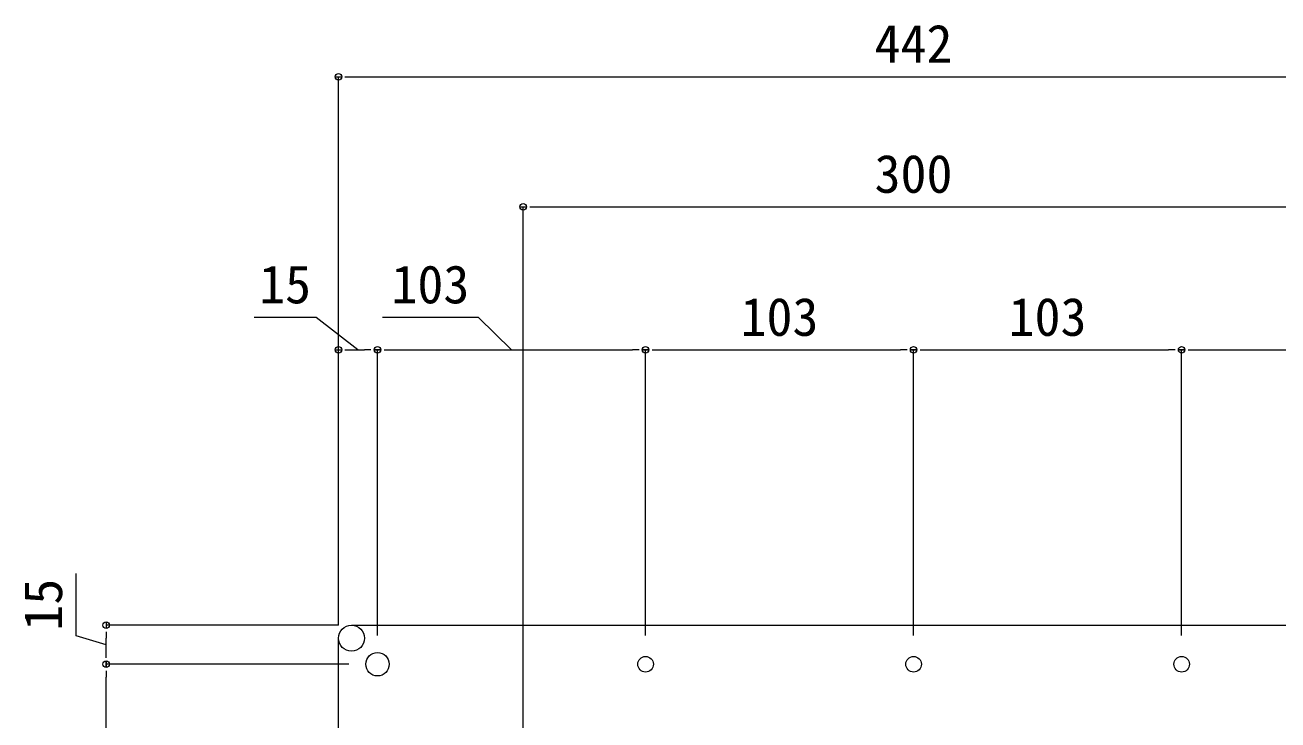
# Model space of a CAD drawing. Units: millimetres, scale not verified. Extents: x -1380 to 1380, y -955 to 955.
# Drawn here: x 0.6 to 482.1, y -281.7 to -14.5 of the extents above; entities that cross this region are included whole.
import ezdxf
from ezdxf.enums import TextEntityAlignment as Align

# ---------------------------------------------------------------- set-up
doc = ezdxf.new("R2010")
doc.units = ezdxf.units.MM
doc.header["$LTSCALE"] = 3
for name, color, linetype, lineweight in [('0-0_0', 7, 'Continuous', 15), ('0-3_L-1', 7, 'Continuous', 18), ('0-9_SUNPO', 7, 'Continuous', 18)]:
    doc.layers.add(name, color=color, linetype=linetype, lineweight=lineweight)
doc.styles.add('ＭＳ ゴシック', font='')
doc.styles.get('ＭＳ ゴシック').set_extended_font_data('MS Gothic')

# ---------------------------------------------------------------- blocks, each defined once
blk = doc.blocks.new('_DOT')
at = {"layer": '0-0_0'}
for p, q in [((-0.5, 0), (-1, 0)), ((0.25, 0), (-0.25, 0))]:
    blk.add_line(p, q, dxfattribs=at)
blk.add_circle((0, 0), 0.25, dxfattribs=at)

msp = doc.modelspace()

# ---------------------------------------------------------------- linework, layer by layer
at = {"layer": '0-3_L-1'}
for p, q in [((126.068, -245.272), (558.068, -245.272)), ((121.068, -501.272), (121.068, -250.272))]:
    msp.add_line(p, q, dxfattribs=at)
for centre, radius in [((126.068, -250.272), 5), ((136.068, -260.272), 4.5), ((239.068, -260.272), 3), ((342.068, -260.272), 3), ((445.068, -260.272), 3)]:
    msp.add_circle(centre, radius, dxfattribs=at)
at = {"layer": '0-9_SUNPO'}
for p, q in [((121.068, -245.272), (121.068, -34.429)), ((126.068, -34.429), (558.068, -34.429)), ((192.068, -324.272), (192.068, -84.429)), ((197.068, -84.429), (487.068, -84.429)), ((121.068, -245.272), (121.068, -139.429)), ((126.068, -139.429), (131.068, -139.429)), ((136.068, -249.272), (136.068, -139.429)), ((136.068, -249.272), (136.068, -139.429)), ((141.068, -139.429), (234.068, -139.429)), ((239.068, -249.272), (239.068, -139.429)), ((239.068, -249.272), (239.068, -139.429)), ((244.068, -139.429), (337.068, -139.429)), ((342.068, -249.272), (342.068, -139.429)), ((342.068, -249.272), (342.068, -139.429)), ((347.068, -139.429), (440.068, -139.429)), ((445.068, -249.272), (445.068, -139.429)), ((445.068, -249.272), (445.068, -139.429)), ((450.068, -139.429), (543.068, -139.429)), ((121.068, -245.272), (31.778, -245.272)), ((31.778, -255.272), (31.778, -250.272)), ((125.068, -260.272), (31.778, -260.272)), ((125.068, -260.272), (31.778, -260.272)), ((31.778, -355.272), (31.778, -265.272))]:
    msp.add_line(p, q, dxfattribs=at)
for points in [[(128.568, -139.429), (112.546, -126.929), (88.617, -126.929)], [(187.568, -139.429), (174.888, -126.929), (137.964, -126.929)], [(31.778, -252.772), (20.278, -249.322), (20.278, -225.393)]]:
    msp.add_lwpolyline(points, dxfattribs=at)

# ---------------------------------------------------------------- block references
at = {"layer": '0-9_SUNPO', "xscale": 5, "yscale": 5}
for p, rotation in [((121.068, -34.429), 180), ((192.068, -84.429), 180), ((121.068, -139.429), 180), ((136.068, -139.429), 180), ((239.068, -139.429), 180), ((342.068, -139.429), 180), ((445.068, -139.429), 180), ((31.778, -245.272), 90), ((31.778, -260.272), 270), ((31.778, -260.272), 90)]:
    msp.add_blockref('_DOT', p, dxfattribs=dict(at, rotation=rotation))
for p in [(136.068, -139.429), (239.068, -139.429), (342.068, -139.429), (445.068, -139.429)]:
    msp.add_blockref('_DOT', p, dxfattribs=at)

# ---------------------------------------------------------------- texts
at = {"layer": '0-9_SUNPO', "style": 'ＭＳ ゴシック'}
for s, p in [('442', (327.068, -33.429)), ('300', (327.068, -83.429)), ('15', (90.581, -125.929)), ('103', (141.426, -125.929)), ('103', (275.568, -138.429)), ('103', (378.568, -138.429))]:
    msp.add_text(s, height=14.66, dxfattribs=at).set_placement(p, align=Align.BOTTOM_LEFT)
msp.add_text('15', height=14.66, rotation=90, dxfattribs=at).set_placement((19.278, -247.358), align=Align.BOTTOM_LEFT)

doc.saveas('drawing.dxf')
